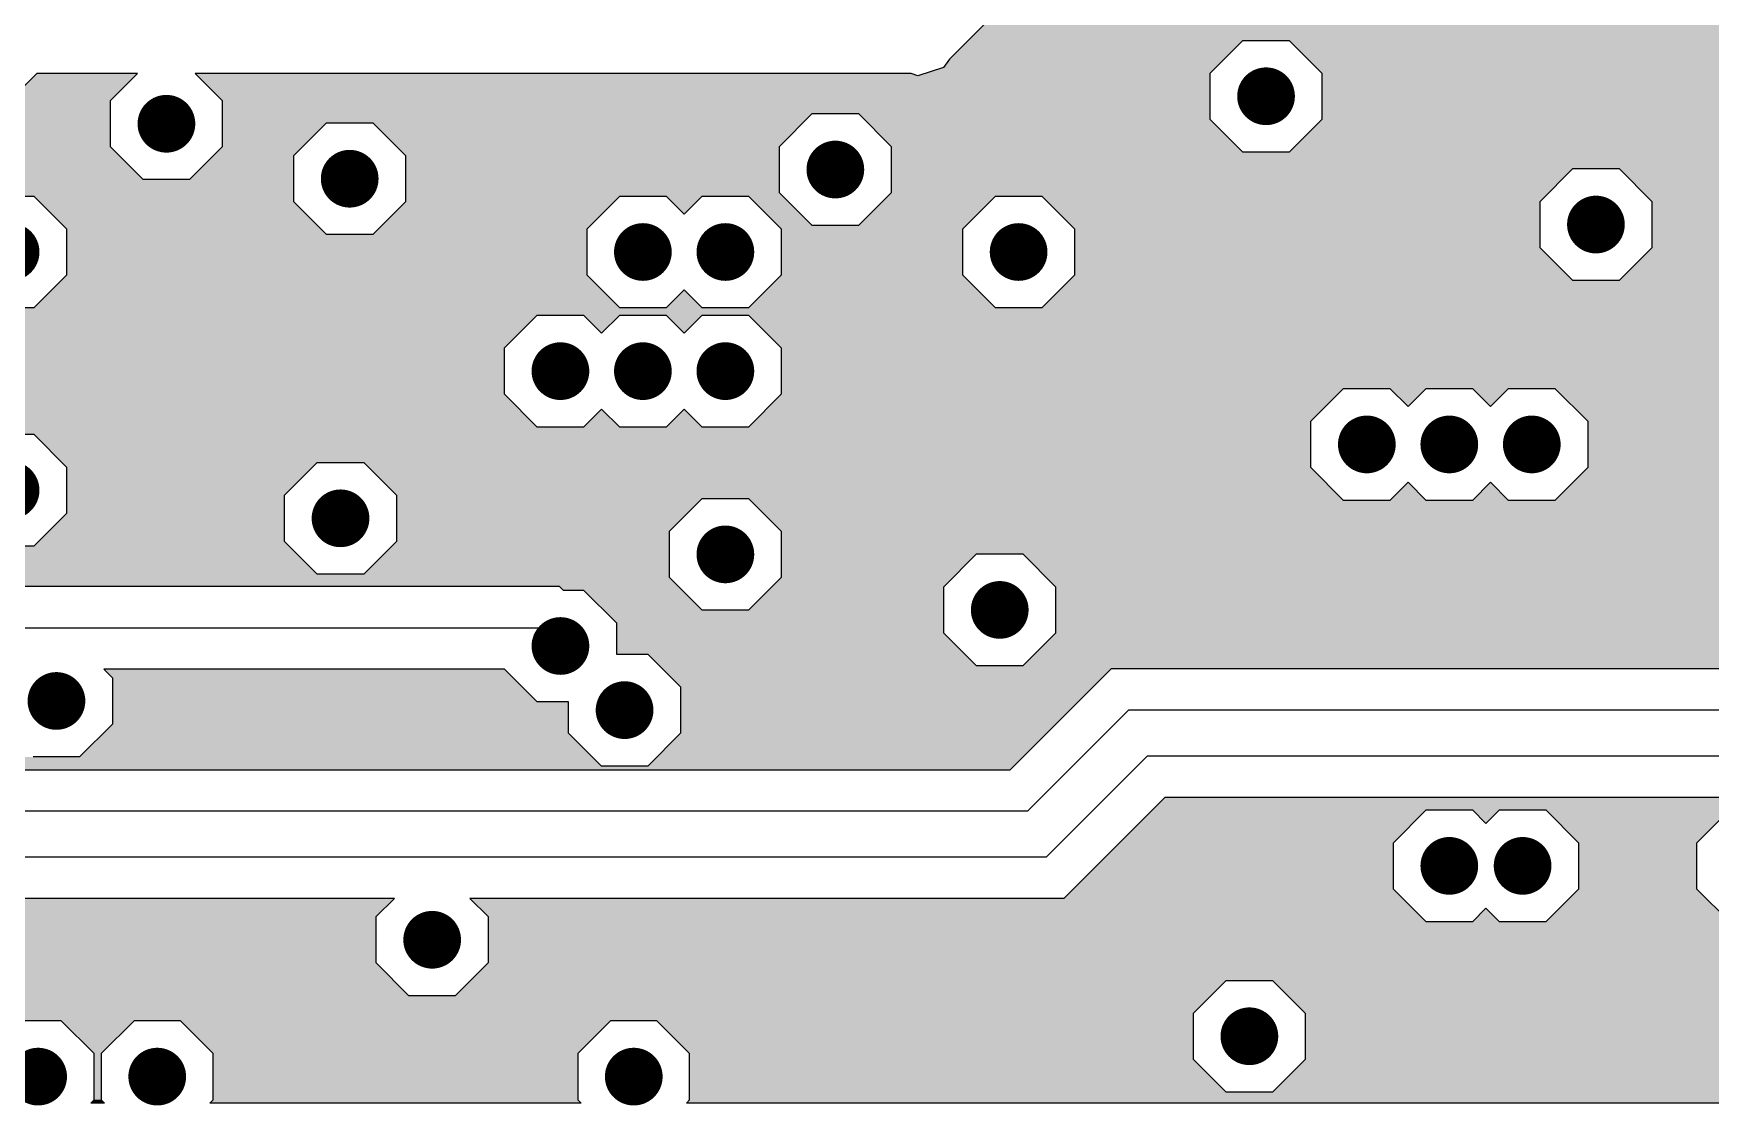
# Model space of a CAD drawing. Extents: x 295 to 953, y 10 to 290.
# Drawn here: x 746.62 to 784.97, y 91.26 to 115.77 of the extents above; entities that cross this region are included whole.
import ezdxf

# ---------------------------------------------------------------- set-up
doc = ezdxf.new("R2010")
doc.units = 0
doc.header["$LTSCALE"] = 5
doc.header["$MEASUREMENT"] = 0
doc.layers.get('0').update_dxf_attribs({"linetype": 'CONTINUOUS', "lineweight": 25})
doc.layers.add('L3-INT2_GBR', color=2, linetype='CONTINUOUS')

msp = doc.modelspace()

# ---------------------------------------------------------------- linework, layer by layer
at = {"color": 7, "const_width": 0.66}
for points in [[(775.139, 114.337, -1), (774.479, 114.337, -1)], [(749.993, 113.708, -1), (749.333, 113.708, -1)], [(765.29, 112.661, -1), (764.63, 112.661, -1)], [(754.184, 112.451, -1), (753.524, 112.451, -1)], [(782.683, 111.403, -1), (782.023, 111.403, -1)], [(746.43, 110.775, -1), (745.77, 110.775, -1)], [(760.889, 110.775, -1), (760.229, 110.775, -1)], [(762.775, 110.775, -1), (762.115, 110.775, -1)], [(769.481, 110.775, -1), (768.821, 110.775, -1)], [(759.003, 108.05, -1), (758.343, 108.05, -1)], [(760.889, 108.05, -1), (760.229, 108.05, -1)], [(762.775, 108.05, -1), (762.115, 108.05, -1)], [(777.444, 106.374, -1), (776.784, 106.374, -1)], [(779.33, 106.374, -1), (778.67, 106.374, -1)], [(781.216, 106.374, -1), (780.556, 106.374, -1)], [(746.43, 105.326, -1), (745.77, 105.326, -1)], [(753.974, 104.684, -1), (753.314, 104.684, -1)], [(762.775, 103.859, -1), (762.115, 103.859, -1)], [(769.049, 102.589, -1), (768.389, 102.589, -1)], [(759.003, 101.764, -1), (758.343, 101.764, -1)], [(747.478, 100.507, -1), (746.818, 100.507, -1)], [(760.47, 100.297, -1), (759.81, 100.297, -1)], [(779.33, 96.735, -1), (778.67, 96.735, -1)], [(781.006, 96.735, -1), (780.346, 96.735, -1)], [(756.07, 95.045, -1), (755.41, 95.045, -1)], [(774.758, 92.838, -1), (774.098, 92.838, -1)], [(747.059, 91.915, -1), (746.399, 91.915, -1)], [(749.783, 91.915, -1), (749.123, 91.915, -1)], [(760.68, 91.915, -1), (760.02, 91.915, -1)]]:
    msp.add_lwpolyline(points, format="xyb", close=True, dxfattribs=at)
at = {"layer": 'L3-INT2_GBR', "color": 7}
for p, q in [((770.591, 118.208), (767.569, 115.185)), ((773.53, 114.867), (774.279, 115.616)), ((774.279, 115.616), (775.338, 115.616)), ((775.338, 115.616), (776.087, 114.867)), ((767.569, 115.185), (767.432, 114.997)), ((746.703, 114.855), (743.889, 112.042)), ((749.001, 114.855), (746.703, 114.855)), ((748.384, 114.238), (749.001, 114.855)), ((750.324, 114.855), (750.941, 114.238)), ((766.696, 114.855), (750.324, 114.855)), ((766.846, 114.806), (766.696, 114.855)), ((767.432, 114.997), (766.846, 114.806)), ((773.53, 113.807), (773.53, 114.867)), ((776.087, 114.867), (776.087, 113.807)), ((748.384, 113.179), (748.384, 114.238)), ((750.941, 114.238), (750.941, 113.179)), ((763.681, 113.19), (764.43, 113.939)), ((764.43, 113.939), (765.489, 113.939)), ((765.489, 113.939), (766.239, 113.19)), ((752.575, 112.981), (753.324, 113.73)), ((753.324, 113.73), (754.383, 113.73)), ((754.383, 113.73), (755.132, 112.981)), ((774.279, 113.058), (773.53, 113.807)), ((776.087, 113.807), (775.338, 113.058)), ((749.133, 112.43), (748.384, 113.179)), ((750.941, 113.179), (750.192, 112.43)), ((763.681, 112.131), (763.681, 113.19)), ((766.239, 113.19), (766.239, 112.131)), ((752.575, 111.921), (752.575, 112.981)), ((755.132, 112.981), (755.132, 111.921)), ((775.338, 113.058), (774.279, 113.058)), ((750.192, 112.43), (749.133, 112.43)), ((781.074, 111.933), (781.823, 112.682)), ((781.823, 112.682), (782.882, 112.682)), ((782.882, 112.682), (783.631, 111.933)), ((745.571, 112.053), (746.63, 112.053)), ((746.63, 112.053), (747.379, 111.304)), ((759.281, 111.304), (760.03, 112.053)), ((760.03, 112.053), (761.089, 112.053)), ((761.089, 112.053), (761.501, 111.641)), ((761.501, 111.641), (761.916, 112.053)), ((761.916, 112.053), (762.975, 112.053)), ((762.975, 112.053), (763.724, 111.304)), ((764.43, 111.382), (763.681, 112.131)), ((766.239, 112.131), (765.489, 111.382)), ((767.872, 111.304), (768.621, 112.053)), ((768.621, 112.053), (769.68, 112.053)), ((769.68, 112.053), (770.43, 111.304)), ((753.324, 111.172), (752.575, 111.921)), ((755.132, 111.921), (754.383, 111.172)), ((781.074, 110.874), (781.074, 111.933)), ((783.631, 111.933), (783.631, 110.874)), ((747.379, 111.304), (747.379, 110.245)), ((759.281, 110.245), (759.281, 111.304)), ((763.724, 111.304), (763.724, 110.245)), ((765.489, 111.382), (764.43, 111.382)), ((767.872, 110.245), (767.872, 111.304)), ((770.43, 111.304), (770.43, 110.245)), ((754.383, 111.172), (753.324, 111.172)), ((781.823, 110.125), (781.074, 110.874)), ((783.631, 110.874), (782.882, 110.125)), ((747.379, 110.245), (746.63, 109.496)), ((760.03, 109.496), (759.281, 110.245)), ((763.724, 110.245), (762.975, 109.496)), ((768.621, 109.496), (767.872, 110.245)), ((770.43, 110.245), (769.68, 109.496)), ((782.882, 110.125), (781.823, 110.125)), ((761.501, 109.908), (761.089, 109.496)), ((761.916, 109.496), (761.501, 109.908)), ((746.63, 109.496), (745.571, 109.496)), ((757.395, 108.58), (758.144, 109.329)), ((758.144, 109.329), (759.203, 109.329)), ((759.203, 109.329), (759.616, 108.917)), ((759.616, 108.917), (760.03, 109.329)), ((761.089, 109.496), (760.03, 109.496)), ((760.03, 109.329), (761.089, 109.329)), ((761.089, 109.329), (761.501, 108.917)), ((761.501, 108.917), (761.916, 109.329)), ((762.975, 109.496), (761.916, 109.496)), ((761.916, 109.329), (762.975, 109.329)), ((762.975, 109.329), (763.724, 108.58)), ((769.68, 109.496), (768.621, 109.496)), ((757.395, 107.521), (757.395, 108.58)), ((763.724, 108.58), (763.724, 107.521)), ((758.144, 106.772), (757.395, 107.521)), ((763.724, 107.521), (762.975, 106.772)), ((775.835, 106.904), (776.584, 107.653)), ((776.584, 107.653), (777.643, 107.653)), ((777.643, 107.653), (778.056, 107.24)), ((778.056, 107.24), (778.47, 107.653)), ((778.47, 107.653), (779.529, 107.653)), ((779.529, 107.653), (779.942, 107.24)), ((779.942, 107.24), (780.356, 107.653)), ((780.356, 107.653), (781.415, 107.653)), ((781.415, 107.653), (782.164, 106.904)), ((759.616, 107.184), (759.203, 106.772)), ((760.03, 106.772), (759.616, 107.184)), ((761.501, 107.184), (761.089, 106.772)), ((761.916, 106.772), (761.501, 107.184)), ((759.203, 106.772), (758.144, 106.772)), ((761.089, 106.772), (760.03, 106.772)), ((762.975, 106.772), (761.916, 106.772)), ((775.835, 105.844), (775.835, 106.904)), ((782.164, 106.904), (782.164, 105.844)), ((745.571, 106.605), (746.63, 106.605)), ((746.63, 106.605), (747.379, 105.856)), ((747.379, 105.856), (747.379, 104.797)), ((752.365, 105.214), (753.114, 105.963)), ((753.114, 105.963), (754.174, 105.963)), ((754.174, 105.963), (754.923, 105.214)), ((776.584, 105.095), (775.835, 105.844)), ((782.164, 105.844), (781.415, 105.095)), ((778.056, 105.508), (777.643, 105.095)), ((778.47, 105.095), (778.056, 105.508)), ((779.942, 105.508), (779.529, 105.095)), ((780.356, 105.095), (779.942, 105.508)), ((752.365, 104.155), (752.365, 105.214)), ((754.923, 105.214), (754.923, 104.155)), ((761.167, 104.389), (761.916, 105.138)), ((761.916, 105.138), (762.975, 105.138)), ((762.975, 105.138), (763.724, 104.389)), ((777.643, 105.095), (776.584, 105.095)), ((779.529, 105.095), (778.47, 105.095)), ((781.415, 105.095), (780.356, 105.095)), ((747.379, 104.797), (746.63, 104.048)), ((761.167, 103.33), (761.167, 104.389)), ((763.724, 104.389), (763.724, 103.33)), ((746.63, 104.048), (745.571, 104.048)), ((753.114, 103.406), (752.365, 104.155)), ((754.923, 104.155), (754.174, 103.406)), ((767.44, 103.119), (768.189, 103.868)), ((768.189, 103.868), (769.248, 103.868)), ((769.248, 103.868), (769.997, 103.119)), ((754.174, 103.406), (753.114, 103.406)), ((761.916, 102.581), (761.167, 103.33)), ((763.724, 103.33), (762.975, 102.581)), ((728.105, 103.132), (758.647, 103.132)), ((758.647, 103.132), (758.736, 103.043)), ((758.736, 103.043), (759.203, 103.043)), ((759.203, 103.043), (759.952, 102.294)), ((767.44, 102.059), (767.44, 103.119)), ((769.997, 103.119), (769.997, 102.059)), ((762.975, 102.581), (761.916, 102.581)), ((728.498, 102.183), (758.254, 102.183)), ((758.673, 101.764), (758.254, 102.183)), ((759.952, 102.294), (759.952, 101.576)), ((768.189, 101.31), (767.44, 102.059)), ((769.997, 102.059), (769.248, 101.31)), ((759.952, 101.576), (760.67, 101.576)), ((760.67, 101.576), (761.419, 100.827)), ((769.248, 101.31), (768.189, 101.31)), ((768.961, 98.934), (771.273, 101.246)), ((771.273, 101.246), (832.673, 101.246)), ((748.229, 101.234), (748.427, 101.036)), ((757.395, 101.234), (748.229, 101.234)), ((748.427, 101.036), (748.427, 99.977)), ((758.144, 100.485), (757.395, 101.234)), ((758.861, 100.485), (758.144, 100.485)), ((758.861, 99.767), (758.861, 100.485)), ((761.419, 100.827), (761.419, 99.767)), ((769.354, 97.986), (771.665, 100.297)), ((833.065, 100.297), (771.665, 100.297)), ((748.427, 99.977), (747.678, 99.228)), ((759.611, 99.018), (758.861, 99.767)), ((761.419, 99.767), (760.67, 99.018)), ((747.678, 99.228), (746.618, 99.228)), ((760.67, 99.018), (759.611, 99.018)), ((772.101, 99.249), (769.789, 96.938)), ((772.101, 99.249), (833.484, 99.249)), ((735.643, 98.934), (768.961, 98.934)), ((772.494, 98.301), (770.182, 95.989)), ((789.22, 98.301), (772.494, 98.301)), ((769.354, 97.986), (736.035, 97.986)), ((777.721, 97.264), (778.47, 98.014)), ((778.47, 98.014), (779.529, 98.014)), ((779.529, 98.014), (779.838, 97.705)), ((779.838, 97.705), (780.146, 98.014)), ((780.146, 98.014), (781.206, 98.014)), ((781.206, 98.014), (781.955, 97.264)), ((784.663, 97.264), (785.412, 98.014)), ((777.721, 96.205), (777.721, 97.264)), ((781.955, 97.264), (781.955, 96.205)), ((784.663, 96.205), (784.663, 97.264)), ((736.471, 96.938), (769.789, 96.938)), ((754.875, 95.989), (736.864, 95.989)), ((754.461, 95.575), (754.875, 95.989)), ((756.604, 95.989), (757.018, 95.575)), ((770.182, 95.989), (756.604, 95.989)), ((778.47, 95.456), (777.721, 96.205)), ((781.955, 96.205), (781.206, 95.456)), ((785.412, 95.456), (784.663, 96.205)), ((754.461, 94.516), (754.461, 95.575)), ((757.018, 95.575), (757.018, 94.516)), ((779.838, 95.765), (779.529, 95.456)), ((780.146, 95.456), (779.838, 95.765)), ((779.529, 95.456), (778.47, 95.456)), ((781.206, 95.456), (780.146, 95.456)), ((755.21, 93.766), (754.461, 94.516)), ((757.018, 94.516), (756.269, 93.766)), ((773.149, 93.367), (773.898, 94.116)), ((773.898, 94.116), (774.957, 94.116)), ((774.957, 94.116), (775.706, 93.367)), ((756.269, 93.766), (755.21, 93.766)), ((747.259, 93.194), (746.199, 93.194)), ((748.008, 92.445), (747.259, 93.194)), ((748.924, 93.194), (748.174, 92.445)), ((749.983, 93.194), (748.924, 93.194)), ((750.732, 92.445), (749.983, 93.194)), ((759.82, 93.194), (759.071, 92.445)), ((760.879, 93.194), (759.82, 93.194)), ((761.628, 92.445), (760.879, 93.194)), ((773.149, 92.308), (773.149, 93.367)), ((775.706, 93.367), (775.706, 92.308)), ((748.008, 91.385), (748.008, 92.445)), ((748.174, 92.445), (748.174, 91.385)), ((750.732, 91.385), (750.732, 92.445)), ((759.071, 92.445), (759.071, 91.385)), ((761.628, 91.385), (761.628, 92.445)), ((773.898, 91.559), (773.149, 92.308)), ((775.706, 92.308), (774.957, 91.559)), ((747.934, 91.311), (748.008, 91.385)), ((748.249, 91.311), (747.934, 91.311)), ((748.174, 91.385), (748.249, 91.311)), ((750.658, 91.311), (750.732, 91.385)), ((759.145, 91.311), (750.658, 91.311)), ((759.071, 91.385), (759.145, 91.311)), ((761.554, 91.311), (761.628, 91.385)), ((793.511, 91.311), (761.554, 91.311)), ((774.957, 91.559), (773.898, 91.559))]:
    msp.add_line(p, q, dxfattribs=at)
for points in [[(801.101, 115.616), (801.101, 115.992), (767.999, 115.616), (768.375, 115.992)], [(773.848, 115.185), (774.279, 115.616), (767.569, 115.185), (767.999, 115.616)], [(801.101, 115.616), (801.101, 115.616), (775.338, 115.616), (774.279, 115.616)], [(801.101, 114.867), (801.101, 115.616), (776.087, 114.867), (775.338, 115.616)], [(773.66, 114.997), (773.848, 115.185), (767.432, 114.997), (767.569, 115.185)], [(748.384, 114.238), (749.001, 114.855), (746.086, 114.238), (746.703, 114.855)], [(749.001, 114.855), (749.001, 114.855), (746.703, 114.855), (749.001, 114.855)], [(766.846, 114.806), (766.696, 114.855), (750.374, 114.806), (750.324, 114.855)], [(766.696, 114.855), (766.696, 114.855), (750.324, 114.855), (753.324, 114.855)], [(773.53, 114.238), (773.53, 114.806), (750.941, 114.238), (750.374, 114.806)], [(766.696, 114.855), (766.696, 114.855), (764.43, 114.855), (766.696, 114.855)], [(773.53, 114.806), (773.53, 114.867), (766.846, 114.806), (767.033, 114.867)], [(773.53, 114.867), (773.66, 114.997), (767.033, 114.867), (767.432, 114.997)], [(801.101, 113.807), (801.101, 114.867), (776.087, 113.807), (776.087, 114.867)], [(748.384, 113.723), (748.384, 114.238), (745.571, 113.723), (746.086, 114.238)], [(773.53, 113.939), (773.53, 114.238), (750.941, 113.939), (750.941, 114.238)], [(764.221, 113.73), (764.43, 113.939), (750.941, 113.73), (750.941, 113.939)], [(773.53, 113.939), (773.53, 113.939), (765.489, 113.939), (764.43, 113.939)], [(773.53, 113.807), (773.53, 113.939), (765.622, 113.807), (765.489, 113.939)], [(748.384, 113.179), (748.384, 113.723), (745.026, 113.179), (745.571, 113.723)], [(752.773, 113.179), (753.324, 113.73), (750.941, 113.179), (750.941, 113.73)], [(764.221, 113.73), (764.221, 113.73), (754.383, 113.73), (753.324, 113.73)], [(763.681, 113.19), (764.221, 113.73), (754.923, 113.19), (754.383, 113.73)], [(774.147, 113.19), (773.53, 113.807), (766.239, 113.19), (765.622, 113.807)], [(801.101, 113.058), (801.101, 113.807), (775.338, 113.058), (776.087, 113.807)], [(749.133, 112.43), (748.384, 113.179), (744.277, 112.43), (745.026, 113.179)], [(752.575, 112.981), (752.773, 113.179), (750.743, 112.981), (750.941, 113.179)], [(763.681, 112.981), (763.681, 113.19), (755.132, 112.981), (754.923, 113.19)], [(774.279, 113.058), (774.147, 113.19), (766.239, 113.058), (766.239, 113.19)], [(752.575, 112.43), (752.575, 112.981), (750.192, 112.43), (750.743, 112.981)], [(763.681, 112.131), (763.681, 112.981), (755.132, 112.131), (755.132, 112.981)], [(801.101, 112.682), (801.101, 113.058), (766.239, 112.682), (766.239, 113.058)], [(752.575, 112.053), (752.575, 112.43), (743.901, 112.053), (744.277, 112.43)], [(781.272, 112.131), (781.823, 112.682), (766.239, 112.131), (766.239, 112.682)], [(801.101, 112.682), (801.101, 112.682), (782.882, 112.682), (781.823, 112.682)], [(801.101, 111.933), (801.101, 112.682), (783.631, 111.933), (782.882, 112.682)], [(752.575, 112.053), (752.575, 112.053), (746.63, 112.053), (745.571, 112.053)], [(752.575, 111.921), (752.575, 112.053), (746.762, 111.921), (746.63, 112.053)], [(763.759, 112.053), (763.681, 112.131), (755.132, 112.053), (755.132, 112.131)], [(759.898, 111.921), (760.03, 112.053), (755.132, 111.921), (755.132, 112.053)], [(761.916, 112.053), (761.916, 112.053), (761.089, 112.053), (760.03, 112.053)], [(761.501, 111.641), (761.916, 112.053), (761.501, 111.641), (761.089, 112.053)], [(763.759, 112.053), (763.759, 112.053), (762.975, 112.053), (761.916, 112.053)], [(764.43, 111.382), (763.759, 112.053), (763.646, 111.382), (762.975, 112.053)], [(767.95, 111.382), (768.621, 112.053), (765.489, 111.382), (766.161, 112.053)], [(781.194, 112.053), (781.272, 112.131), (766.161, 112.053), (766.239, 112.131)], [(781.194, 112.053), (781.194, 112.053), (769.68, 112.053), (768.621, 112.053)], [(781.074, 111.933), (781.194, 112.053), (769.801, 111.933), (769.68, 112.053)], [(753.114, 111.382), (752.575, 111.921), (747.302, 111.382), (746.762, 111.921)], [(759.281, 111.304), (759.898, 111.921), (754.515, 111.304), (755.132, 111.921)], [(781.074, 111.304), (781.074, 111.933), (770.43, 111.304), (769.801, 111.933)], [(801.101, 110.874), (801.101, 111.933), (783.631, 110.874), (783.631, 111.933)], [(753.192, 111.304), (753.114, 111.382), (747.379, 111.304), (747.302, 111.382)], [(753.324, 111.172), (753.192, 111.304), (747.379, 111.172), (747.379, 111.304)], [(759.281, 111.172), (759.281, 111.304), (754.383, 111.172), (754.515, 111.304)], [(767.872, 111.304), (767.95, 111.382), (763.724, 111.304), (763.646, 111.382)], [(767.872, 110.245), (767.872, 111.304), (763.724, 110.245), (763.724, 111.304)], [(781.074, 110.874), (781.074, 111.304), (770.43, 110.874), (770.43, 111.304)], [(759.281, 110.245), (759.281, 111.172), (747.379, 110.245), (747.379, 111.172)], [(781.702, 110.245), (781.074, 110.874), (770.43, 110.245), (770.43, 110.874)], [(801.101, 110.745), (801.101, 110.874), (783.503, 110.745), (783.631, 110.874)], [(788.926, 110.125), (789.546, 110.745), (782.882, 110.125), (783.503, 110.745)], [(760.03, 109.496), (759.281, 110.245), (746.63, 109.496), (747.379, 110.245)], [(768.189, 109.928), (767.872, 110.245), (763.407, 109.928), (763.724, 110.245)], [(788.459, 109.658), (788.926, 110.125), (769.842, 109.658), (770.309, 110.125)], [(781.823, 110.125), (781.702, 110.245), (770.309, 110.125), (770.43, 110.245)], [(761.916, 109.496), (761.501, 109.908), (761.089, 109.496), (761.501, 109.908)], [(768.621, 109.496), (768.189, 109.928), (762.975, 109.496), (763.407, 109.928)], [(788.459, 109.329), (788.459, 109.496), (665.095, 109.329), (665.095, 109.496)], [(757.395, 108.58), (758.144, 109.329), (665.095, 108.58), (665.095, 109.329)], [(788.459, 109.496), (788.459, 109.496), (745.571, 109.496), (746.63, 109.496)], [(760.03, 109.329), (760.03, 109.329), (759.203, 109.329), (758.144, 109.329)], [(759.616, 108.917), (760.03, 109.329), (759.616, 108.917), (759.203, 109.329)], [(761.916, 109.329), (761.916, 109.329), (761.089, 109.329), (760.03, 109.329)], [(761.501, 108.917), (761.916, 109.329), (761.501, 108.917), (761.089, 109.329)], [(788.459, 109.329), (788.459, 109.329), (762.975, 109.329), (761.916, 109.329)], [(788.459, 108.58), (788.459, 109.329), (763.724, 108.58), (762.975, 109.329)], [(788.459, 109.496), (788.459, 109.658), (769.68, 109.496), (769.842, 109.658)], [(757.395, 108.192), (757.395, 108.58), (665.095, 108.192), (665.095, 108.58)], [(788.459, 108.12), (788.459, 108.58), (763.724, 108.12), (763.724, 108.58)], [(757.395, 108.072), (757.395, 108.192), (664.975, 108.072), (665.095, 108.192)], [(757.395, 108.072), (757.395, 108.072), (730.285, 108.072), (729.226, 108.072)], [(757.395, 107.521), (757.395, 108.072), (730.836, 107.521), (730.285, 108.072)], [(788.926, 107.653), (788.459, 108.12), (763.724, 107.653), (763.724, 108.12)], [(757.593, 107.323), (757.395, 107.521), (731.034, 107.323), (730.836, 107.521)], [(775.835, 106.904), (776.452, 107.521), (763.107, 106.904), (763.724, 107.521)], [(776.452, 107.521), (776.584, 107.653), (763.724, 107.521), (763.724, 107.653)], [(778.47, 107.653), (778.47, 107.653), (777.643, 107.653), (776.584, 107.653)], [(778.056, 107.24), (778.47, 107.653), (778.056, 107.24), (777.643, 107.653)], [(780.356, 107.653), (780.356, 107.653), (779.529, 107.653), (778.47, 107.653)], [(779.942, 107.24), (780.356, 107.653), (779.942, 107.24), (779.529, 107.653)], [(788.926, 107.653), (788.926, 107.653), (781.415, 107.653), (780.356, 107.653)], [(789.546, 107.032), (788.926, 107.653), (782.036, 107.032), (781.415, 107.653)], [(758.144, 106.772), (757.593, 107.323), (731.034, 106.772), (731.034, 107.323)], [(760.03, 106.772), (759.615, 107.184), (759.203, 106.772), (759.615, 107.184)], [(761.916, 106.772), (761.501, 107.184), (761.089, 106.772), (761.501, 107.184)], [(801.101, 106.904), (801.101, 107.032), (782.164, 106.904), (782.036, 107.032)], [(775.835, 106.605), (775.835, 106.772), (731.034, 106.605), (731.034, 106.772)], [(775.835, 106.772), (775.835, 106.772), (761.916, 106.772), (762.975, 106.772)], [(775.835, 106.772), (775.835, 106.904), (762.975, 106.772), (763.107, 106.904)], [(801.101, 105.844), (801.101, 106.904), (782.164, 105.844), (782.164, 106.904)], [(775.835, 106.605), (775.835, 106.605), (746.63, 106.605), (745.571, 106.605)], [(775.835, 105.963), (775.835, 106.605), (747.272, 105.963), (746.63, 106.605)], [(753.007, 105.856), (753.114, 105.963), (747.379, 105.856), (747.272, 105.963)], [(752.365, 105.214), (753.007, 105.856), (747.379, 105.214), (747.379, 105.856)], [(775.835, 105.963), (775.835, 105.963), (754.174, 105.963), (753.114, 105.963)], [(775.835, 105.844), (775.835, 105.963), (754.293, 105.844), (754.174, 105.963)], [(776.465, 105.214), (775.835, 105.844), (754.923, 105.214), (754.293, 105.844)], [(801.101, 105.437), (801.101, 105.844), (781.757, 105.437), (782.164, 105.844)], [(778.47, 105.095), (778.056, 105.508), (777.643, 105.095), (778.056, 105.508)], [(780.356, 105.095), (779.942, 105.508), (779.529, 105.095), (779.942, 105.508)], [(752.365, 104.797), (752.365, 105.214), (747.379, 104.797), (747.379, 105.214)], [(776.541, 105.138), (776.465, 105.214), (754.923, 105.138), (754.923, 105.214)], [(761.167, 104.389), (761.916, 105.138), (754.923, 104.389), (754.923, 105.138)], [(776.541, 105.138), (776.541, 105.138), (762.975, 105.138), (761.916, 105.138)], [(776.584, 105.095), (776.541, 105.138), (763.018, 105.095), (762.975, 105.138)], [(801.464, 104.939), (801.35, 105.095), (763.175, 104.939), (763.018, 105.095)], [(801.35, 105.095), (801.101, 105.437), (781.415, 105.095), (781.757, 105.437)], [(752.365, 104.155), (752.365, 104.797), (746.737, 104.155), (747.379, 104.797)], [(801.54, 104.914), (801.464, 104.939), (763.199, 104.914), (763.175, 104.939)], [(801.943, 104.51), (801.54, 104.914), (763.604, 104.51), (763.199, 104.914)], [(761.167, 104.155), (761.167, 104.389), (754.923, 104.155), (754.923, 104.389)], [(799.514, 104.389), (799.635, 104.51), (763.724, 104.389), (763.604, 104.51)], [(798.993, 103.868), (799.514, 104.389), (763.724, 103.868), (763.724, 104.389)], [(753.114, 103.406), (752.473, 104.048), (619.295, 103.406), (618.653, 104.048)], [(752.473, 104.048), (752.365, 104.155), (746.63, 104.048), (746.737, 104.155)], [(761.167, 103.406), (761.167, 104.155), (754.174, 103.406), (754.923, 104.155)], [(767.651, 103.33), (768.189, 103.868), (763.724, 103.33), (763.724, 103.868)], [(798.993, 103.868), (798.993, 103.868), (769.248, 103.868), (768.189, 103.868)], [(798.886, 103.761), (798.993, 103.868), (769.355, 103.761), (769.248, 103.868)], [(798.886, 103.119), (798.886, 103.761), (769.997, 103.119), (769.355, 103.761)], [(761.167, 103.376), (761.167, 103.406), (619.324, 103.376), (619.295, 103.406)], [(761.167, 103.33), (761.167, 103.376), (619.324, 103.33), (619.324, 103.376)], [(761.365, 103.132), (761.167, 103.33), (619.324, 103.132), (619.324, 103.33)], [(767.44, 103.119), (767.651, 103.33), (763.513, 103.119), (763.724, 103.33)], [(761.365, 103.132), (761.365, 103.132), (758.647, 103.132), (728.105, 103.132)], [(761.454, 103.043), (761.365, 103.132), (758.736, 103.043), (758.647, 103.132)], [(761.454, 103.043), (761.454, 103.043), (759.203, 103.043), (758.736, 103.043)], [(761.916, 102.581), (761.454, 103.043), (759.665, 102.581), (759.203, 103.043)], [(767.44, 102.581), (767.44, 103.119), (762.975, 102.581), (763.513, 103.119)], [(798.886, 102.701), (798.886, 103.119), (769.997, 102.701), (769.997, 103.119)], [(767.44, 102.294), (767.44, 102.581), (759.952, 102.294), (759.665, 102.581)], [(799.527, 102.059), (798.886, 102.701), (769.997, 102.059), (769.997, 102.701)], [(767.44, 102.059), (767.44, 102.294), (759.952, 102.059), (759.952, 102.294)], [(767.923, 101.576), (767.44, 102.059), (759.952, 101.576), (759.952, 102.059)], [(799.635, 101.952), (799.527, 102.059), (769.89, 101.952), (769.997, 102.059)], [(832.737, 101.31), (833.379, 101.952), (769.248, 101.31), (769.89, 101.952)], [(767.923, 101.576), (767.923, 101.576), (760.67, 101.576), (759.952, 101.576)], [(768.189, 101.31), (767.923, 101.576), (760.935, 101.31), (760.67, 101.576)], [(832.673, 101.246), (832.737, 101.31), (761, 101.246), (760.935, 101.31)], [(770.854, 100.827), (771.273, 101.246), (761.419, 100.827), (761, 101.246)], [(757.593, 101.036), (757.395, 101.234), (748.427, 101.036), (748.229, 101.234)], [(757.395, 101.234), (757.395, 101.234), (748.229, 101.234), (757.395, 101.234)], [(758.144, 100.485), (757.593, 101.036), (748.427, 100.485), (748.427, 101.036)], [(758.861, 99.977), (758.861, 100.485), (748.427, 99.977), (748.427, 100.485)], [(769.794, 99.767), (770.854, 100.827), (761.419, 99.767), (761.419, 100.827)], [(759.401, 99.228), (758.861, 99.767), (747.678, 99.228), (748.217, 99.767)], [(758.861, 99.767), (758.861, 99.977), (748.217, 99.767), (748.427, 99.977)], [(769.045, 99.018), (769.794, 99.767), (760.67, 99.018), (761.419, 99.767)], [(759.611, 99.018), (759.401, 99.228), (731.981, 99.018), (731.772, 99.228)], [(768.968, 98.941), (769.045, 99.018), (732.059, 98.941), (731.981, 99.018)], [(768.961, 98.934), (768.968, 98.941), (732.059, 98.934), (732.059, 98.941)], [(788.933, 98.014), (789.22, 98.301), (772.207, 98.014), (772.494, 98.301)], [(777.721, 97.264), (778.47, 98.014), (771.458, 97.264), (772.207, 98.014)], [(780.146, 98.014), (780.146, 98.014), (779.529, 98.014), (778.47, 98.014)], [(779.838, 97.705), (780.146, 98.014), (779.838, 97.705), (779.529, 98.014)], [(785.412, 98.014), (785.412, 98.014), (781.206, 98.014), (780.146, 98.014)], [(784.663, 97.264), (785.412, 98.014), (781.955, 97.264), (781.206, 98.014)], [(777.721, 96.205), (777.721, 97.264), (770.398, 96.205), (771.458, 97.264)], [(784.663, 96.205), (784.663, 97.264), (781.955, 96.205), (781.955, 97.264)], [(754.461, 95.575), (754.875, 95.989), (736.45, 95.575), (736.864, 95.989)], [(754.875, 95.989), (754.875, 95.989), (736.864, 95.989), (754.875, 95.989)], [(778.351, 95.575), (777.937, 95.989), (757.018, 95.575), (756.604, 95.989)], [(777.937, 95.989), (777.937, 95.989), (756.604, 95.989), (770.182, 95.989)], [(777.937, 95.989), (777.721, 96.205), (770.182, 95.989), (770.398, 96.205)], [(785.412, 95.456), (784.663, 96.205), (781.206, 95.456), (781.955, 96.205)], [(754.461, 94.516), (754.461, 95.575), (735.39, 94.516), (736.45, 95.575)], [(778.47, 95.456), (778.351, 95.575), (757.018, 95.456), (757.018, 95.575)], [(780.146, 95.456), (779.838, 95.765), (779.529, 95.456), (779.838, 95.765)], [(786.349, 95.43), (786.375, 95.456), (757.018, 95.43), (757.018, 95.456)], [(786.349, 94.516), (786.349, 95.43), (757.018, 94.516), (757.018, 95.43)], [(755.076, 93.9), (754.461, 94.516), (734.775, 93.9), (735.39, 94.516)], [(786.603, 94.116), (786.349, 94.37), (756.619, 94.116), (756.873, 94.37)], [(786.349, 94.37), (786.349, 94.516), (756.873, 94.37), (757.018, 94.516)], [(773.548, 93.766), (773.898, 94.116), (756.269, 93.766), (756.619, 94.116)], [(786.603, 94.116), (786.603, 94.116), (774.957, 94.116), (773.898, 94.116)], [(787.098, 93.621), (786.603, 94.116), (775.452, 93.621), (774.957, 94.116)], [(755.21, 93.766), (755.076, 93.9), (722.862, 93.766), (722.862, 93.9)], [(773.149, 93.367), (773.548, 93.766), (722.862, 93.367), (722.862, 93.766)], [(853.916, 93.613), (853.916, 93.621), (775.46, 93.613), (775.452, 93.621)], [(793.521, 93.367), (793.767, 93.613), (775.706, 93.367), (775.46, 93.613)], [(773.149, 93.194), (773.149, 93.367), (722.862, 93.194), (722.862, 93.367)], [(748.924, 93.194), (748.924, 93.194), (747.259, 93.194), (746.199, 93.194)], [(748.174, 92.445), (748.924, 93.194), (748.008, 92.445), (747.259, 93.194)], [(759.82, 93.194), (759.82, 93.194), (749.983, 93.194), (748.924, 93.194)], [(759.071, 92.445), (759.82, 93.194), (750.732, 92.445), (749.983, 93.194)], [(773.149, 93.194), (773.149, 93.194), (760.879, 93.194), (759.82, 93.194)], [(773.149, 92.445), (773.149, 93.194), (761.628, 92.445), (760.879, 93.194)], [(793.018, 92.864), (793.521, 93.367), (775.706, 92.864), (775.706, 93.367)], [(793.018, 92.308), (793.018, 92.864), (775.706, 92.308), (775.706, 92.864)], [(748.174, 91.385), (748.174, 92.445), (748.008, 91.385), (748.008, 92.445)], [(759.071, 91.385), (759.071, 92.445), (750.732, 91.385), (750.732, 92.445)], [(773.149, 92.308), (773.149, 92.445), (761.628, 92.308), (761.628, 92.445)], [(773.898, 91.559), (773.149, 92.308), (761.628, 91.559), (761.628, 92.308)], [(793.018, 91.805), (793.018, 92.308), (775.203, 91.805), (775.706, 92.308)], [(793.264, 91.559), (793.018, 91.805), (774.957, 91.559), (775.203, 91.805)], [(748.249, 91.311), (748.174, 91.385), (747.934, 91.311), (748.008, 91.385)], [(759.145, 91.311), (759.071, 91.385), (750.658, 91.311), (750.732, 91.385)], [(793.511, 91.311), (793.437, 91.385), (761.554, 91.311), (761.628, 91.385)], [(793.437, 91.385), (793.264, 91.559), (761.628, 91.385), (761.628, 91.559)]]:
    msp.add_solid(points, dxfattribs=at)

doc.saveas('drawing.dxf')
